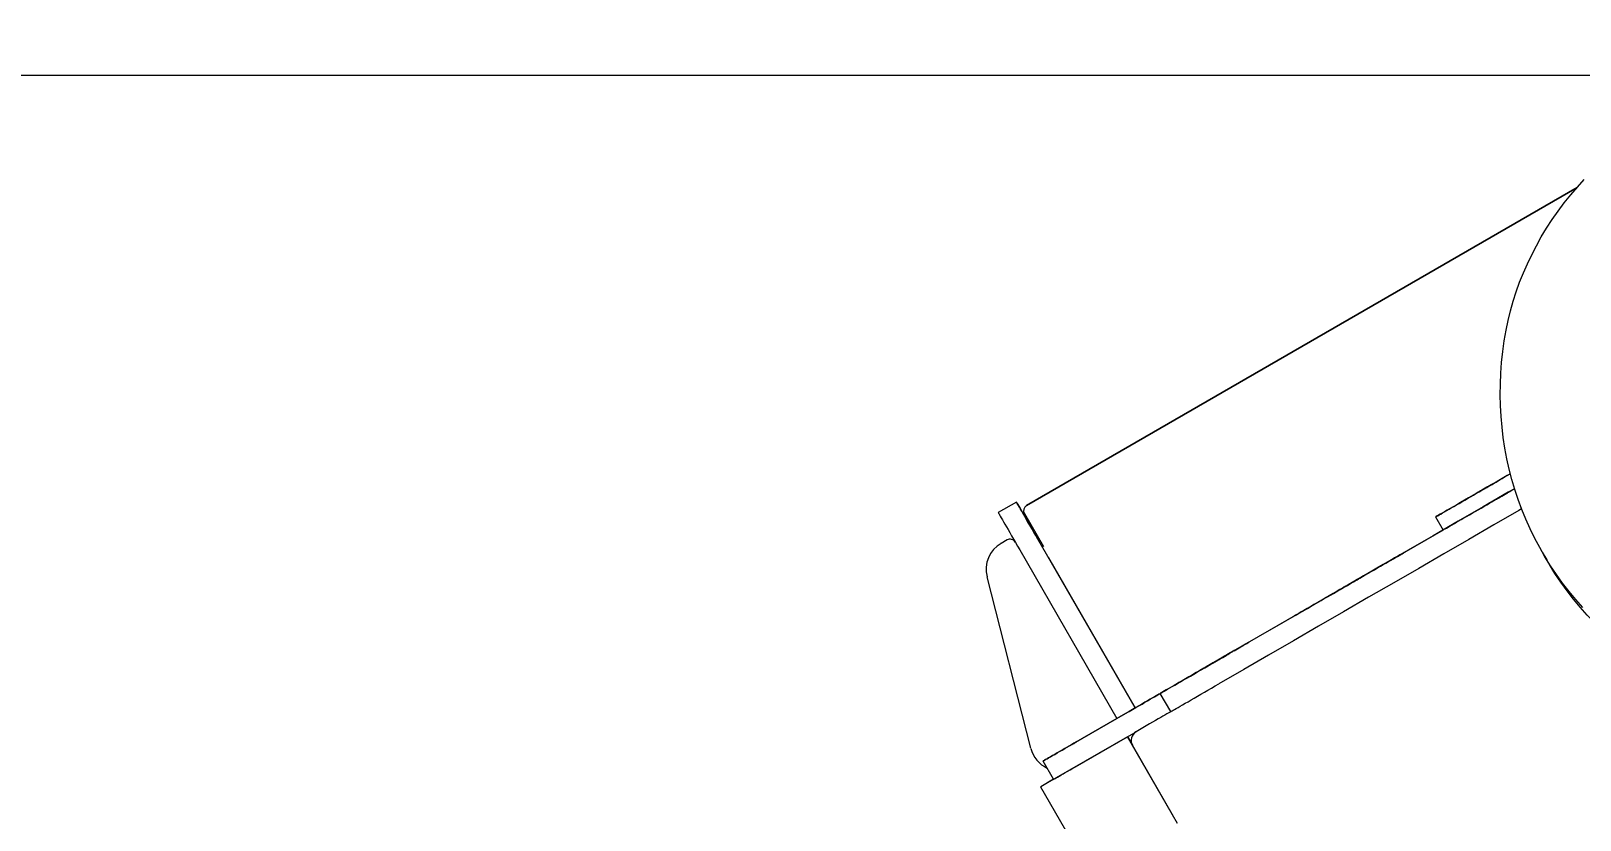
# Model space of a CAD drawing. Header units: millimetres. Extents: x -5636 to 4820, y -5607 to 4029.
# Drawn here: x -2418 to -872, y 1612 to 2399 of the extents above; entities that cross this region are included whole.
import ezdxf

# ---------------------------------------------------------------- set-up
doc = ezdxf.new("R2010")
doc.units = ezdxf.units.MM
for name, color, linetype in [('DIKOM_ОБЪЕКТ', 7, 'Continuous'), ('DIKOM_РАЗМЕР_ЗОНА', 7, 'Continuous'), ('DIKOM_РАЗМЕР_ОБЪЕКТА', 7, 'Continuous')]:
    doc.layers.add(name, color=color, linetype=linetype)
doc.styles.add('style1', font='arial.ttf', dxfattribs={"width": 0.8})
doc.dimstyles.new('1-50', dxfattribs={"dimtxt": 300, "dimasz": 200, "dimexe": 100, "dimexo": 0, "dimgap": 100, "dimtad": 1, "dimdec": 0, "dimtxsty": 'style1', "dimcen": 0, "dimclrd": 7, "dimclre": 7, "dimadec": 1, "dimazin": 2, "dimtfac": 1, "dimtdec": 0, "dimtmove": 1, "dimatfit": 3, "dimfxl": 0, "dimlwd": 25, "dimlwe": 18, "dimarcsym": 0})

# ---------------------------------------------------------------- blocks, each defined once
blk = doc.blocks.new('*D16')
at = {"layer": 'Defpoints', "color": 0, "transparency": 16777216}
for p in [(-626.6, 2354.9), (-4576.7, -2902.6), (-1365.9, -2902.6)]:
    blk.add_point(p, dxfattribs=at)
at = {"layer": 'DIKOM_РАЗМЕР_ОБЪЕКТА', "color": 7, "lineweight": 18, "transparency": 16777216}
for p, q in [((-626.6, 2354.9), (-4676.7, 2354.9)), ((-1365.9, -2902.6), (-4676.7, -2902.6))]:
    blk.add_line(p, q, dxfattribs=at)
at = {"layer": 'DIKOM_РАЗМЕР_ОБЪЕКТА', "color": 7, "lineweight": 25, "transparency": 16777216}
blk.add_line((-4576.7, 2154.9), (-4576.7, -2702.6), dxfattribs=at)
at = {"layer": 'DIKOM_РАЗМЕР_ОБЪЕКТА', "color": 7, "transparency": 16777216}
for points in [[(-4610.1, 2154.9), (-4543.4, 2154.9), (-4576.7, 2354.9)], [(-4610.1, -2702.6), (-4543.4, -2702.6), (-4576.7, -2902.6)]]:
    blk.add_solid(points, dxfattribs=at)
at = {"layer": 'DIKOM_РАЗМЕР_ОБЪЕКТА', "color": 0, "transparency": 16777216, "insert": (-4830, -378.7), "char_height": 300, "attachment_point": 5, "rotation": 90, "style": 'style1'}
blk.add_mtext('5300', dxfattribs=at)
blk = doc.blocks.new('*D14')
at = {"layer": 'Defpoints', "color": 0, "transparency": 16777216}
for p in [(-592.1, 4028.8), (-5186.3, -5019.6), (-1431.1, -5019.6)]:
    blk.add_point(p, dxfattribs=at)
at = {"layer": 'DIKOM_РАЗМЕР_ЗОНА', "color": 7, "lineweight": 18, "transparency": 16777216}
for p, q in [((-592.1, 4028.8), (-5286.3, 4028.8)), ((-1431.1, -5019.6), (-5286.3, -5019.6))]:
    blk.add_line(p, q, dxfattribs=at)
at = {"layer": 'DIKOM_РАЗМЕР_ЗОНА', "color": 7, "lineweight": 25, "transparency": 16777216}
blk.add_line((-5186.3, 3828.8), (-5186.3, -4819.6), dxfattribs=at)
at = {"layer": 'DIKOM_РАЗМЕР_ЗОНА', "color": 7, "transparency": 16777216}
for points in [[(-5219.6, 3828.8), (-5152.9, 3828.8), (-5186.3, 4028.8)], [(-5219.6, -4819.6), (-5152.9, -4819.6), (-5186.3, -5019.6)]]:
    blk.add_solid(points, dxfattribs=at)
at = {"layer": 'DIKOM_РАЗМЕР_ЗОНА', "color": 0, "transparency": 16777216, "insert": (-5439.4, -366.9), "char_height": 300, "attachment_point": 5, "rotation": 90, "style": 'style1'}
blk.add_mtext('9000', dxfattribs=at)

msp = doc.modelspace()

# ---------------------------------------------------------------- linework, layer by layer
at = {"layer": 'DIKOM_ОБЪЕКТ', "color": 7, "linetype": 'Continuous', "lineweight": 15}
for p, q in [((-1424.2, 1926.1), (-874.8, 2243.3)), ((-874.8, 2243.3), (-1424.2, 1926.1)), ((-942.9, 1939.5), (-942.9, 1939.5)), ((-940, 1941.2), (-937.3, 1942.8)), ((-1434.3, 1929.5), (-1452.5, 1919)), ((-1426.4, 1917.9), (-1407.4, 1885)), ((-1424.2, 1926.1), (-1424.3, 1926)), ((-1424.3, 1926), (-1424.3, 1926)), ((-968.9, 1924.5), (-968.9, 1924.5)), ((-1406.6, 1881.6), (-1422.4, 1908.8)), ((-1008.6, 1901.6), (-1247.4, 1763.7)), ((-1016.1, 1914.6), (-1008.6, 1901.6)), ((-1449.6, 1888.3), (-1450.1, 1888)), ((-1450.1, 1888), (-1450.1, 1888)), ((-1443.7, 1891.7), (-1449.6, 1888.3)), ((-1443.7, 1891.7), (-1449.6, 1888.3)), ((-1315.8, 1724.2), (-1413, 1892.5)), ((-1431.1, 1882), (-1334, 1713.7)), ((-1402.3, 1874.1), (-1315.8, 1724.2)), ((-909.6, 1879.4), (-905.2, 1871.7)), ((-1419.9, 1683.9), (-1463.7, 1854.9)), ((-1089.1, 1855.1), (-1089.3, 1855)), ((-1089.1, 1855.1), (-1088.7, 1855.3)), ((-1115.1, 1840.1), (-1115.3, 1840)), ((-1115.1, 1840.1), (-1114.7, 1840.3)), ((-1154.7, 1817.3), (-1154.7, 1817.3)), ((-1221.4, 1778.7), (-1221.3, 1778.8)), ((-1221, 1779), (-1221, 1779)), ((-1217.1, 1781.2), (-1212.2, 1784)), ((-1204.5, 1788.5), (-1202.3, 1789.8)), ((-1247.4, 1763.7), (-1247.2, 1763.8)), ((-1247, 1764), (-1247, 1764)), ((-1239.3, 1768.4), (-1234.4, 1771.3)), ((-1230.5, 1773.5), (-1228.2, 1774.8)), ((-1228.2, 1774.8), (-1228.2, 1774.8)), ((-1290.8, 1738.7), (-1290.8, 1738.7)), ((-1280.3, 1720.5), (-1290.8, 1738.7)), ((-1290.7, 1738.7), (-1290.7, 1738.7)), ((-1290.7, 1738.7), (-1290.7, 1738.7)), ((-1325.4, 1718.7), (-1386, 1683.7)), ((-1386, 1683.7), (-1325.4, 1718.7)), ((-1325.4, 1718.7), (-1386, 1683.7)), ((-1386, 1683.7), (-1325.4, 1718.7)), ((-1375.5, 1665.5), (-1314.9, 1700.5)), ((-1315, 1700.4), (-1315, 1700.4)), ((-1323.6, 1695.5), (-1410.2, 1645.5)), ((-1323.6, 1695.5), (-1323.6, 1695.5)), ((-1273.6, 1608.9), (-1323.6, 1695.5)), ((-1323.5, 1695.6), (-1319, 1687.7)), ((-1277.5, 1615.9), (-1318.5, 1686.9)), ((-1407.7, 1671.2), (-1407.7, 1671.2)), ((-1397.2, 1653), (-1407.7, 1671.2)), ((-1407.6, 1671.2), (-1407.6, 1671.2)), ((-1407.6, 1671.2), (-1407.6, 1671.2)), ((-1410.2, 1645.5), (-1410.1, 1645.6)), ((-1410.2, 1645.5), (-1360.2, 1558.9)), ((-1397.2, 1653), (-1410.1, 1645.6))]:
    msp.add_line(p, q, dxfattribs=at)
at = {"layer": 'DIKOM_ОБЪЕКТ', "color": 7, "linetype": 'Continuous', "lineweight": 15, "flags": 128}
for points in [[(-945.6, 2101), (-943.6, 2110.6), (-941.3, 2120.2), (-938.6, 2129.7), (-935.6, 2139.2), (-932.2, 2148.6), (-928.5, 2157.9), (-924.5, 2167), (-920.2, 2176.1), (-915.5, 2185.1), (-910.6, 2193.9), (-905.3, 2202.6), (-899.7, 2211.1), (-893.9, 2219.5), (-887.7, 2227.7), (-881.3, 2235.7), (-874.6, 2243.5), (-867.7, 2251.1)], [(-869.2, 1824.4), (-876.2, 1832.3), (-882.9, 1840.4), (-889.4, 1848.7), (-895.5, 1857.3), (-901.4, 1866), (-907, 1874.9), (-912.2, 1884), (-917.2, 1893.3), (-921.8, 1902.8), (-926.1, 1912.4), (-930.1, 1922.1), (-933.7, 1932), (-937, 1942), (-940, 1952.1), (-942.7, 1962.4), (-945, 1972.7), (-946.9, 1983.2), (-948.6, 1993.7), (-949.8, 2004.3), (-950.8, 2014.9), (-951.3, 2025.6), (-951.6, 2036.3), (-951.4, 2047.1), (-951, 2057.9), (-950.2, 2068.7), (-949, 2079.5), (-947.5, 2090.2), (-945.6, 2101)], [(-941.5, 1957.7), (-944.8, 1955.8), (-949.6, 1953), (-954.6, 1950.1), (-959.6, 1947.2), (-964.8, 1944.2), (-970.1, 1941.2)], [(-962.9, 1945.3), (-961.5, 1946.1), (-959.7, 1947.1), (-957.8, 1948.2), (-955.8, 1949.4), (-953.7, 1950.6), (-951.6, 1951.9), (-949.5, 1953.1), (-947.5, 1954.2)], [(-947.5, 1954.2), (-944.6, 1955.9), (-941.7, 1957.6), (-941.5, 1957.7)], [(-937.3, 1942.8), (-943.6, 1939.2), (-968.5, 1924.7), (-993.5, 1910.3), (-1018.5, 1895.9), (-1043.4, 1881.5), (-1068.4, 1867.1), (-1093.4, 1852.6), (-1118.4, 1838.2), (-1143.3, 1823.8), (-1168.2, 1809.4), (-1193.2, 1795), (-1218, 1780.7), (-1242.9, 1766.3)], [(-978.7, 1936.2), (-983.1, 1933.6), (-987.3, 1931.2), (-991.2, 1929), (-994.9, 1926.8), (-998.4, 1924.8), (-1001.6, 1923), (-1004.5, 1921.3), (-1007.1, 1919.8), (-1009.4, 1918.5), (-1011.4, 1917.3), (-1013.1, 1916.3), (-1014.4, 1915.6), (-1015.4, 1915)], [(-1004.8, 1921.1), (-1002.7, 1922.3), (-1000.4, 1923.7), (-997.9, 1925.1), (-995.3, 1926.6), (-992.6, 1928.1), (-989.9, 1929.7), (-987, 1931.4), (-984.2, 1933)], [(-984.2, 1933), (-981.2, 1934.8), (-978.2, 1936.5), (-975.3, 1938.2), (-972.5, 1939.8), (-969.8, 1941.3), (-967.3, 1942.7), (-965, 1944.1), (-962.9, 1945.3)], [(-970.1, 1941.2), (-971.2, 1940.5), (-972.3, 1939.9), (-973.5, 1939.2), (-974.6, 1938.6), (-975.7, 1937.9), (-976.7, 1937.3), (-977.8, 1936.7), (-978.7, 1936.2)], [(-976.7, 1920), (-973.7, 1921.8), (-970.7, 1923.5), (-967.8, 1925.2), (-965, 1926.8), (-962.3, 1928.3), (-959.8, 1929.8), (-957.5, 1931.1), (-955.4, 1932.3)], [(-942.9, 1939.5), (-943, 1939.5), (-943.5, 1939.2), (-944.3, 1938.7), (-945.4, 1938.1), (-946.7, 1937.4), (-948.2, 1936.5), (-950, 1935.5), (-951.8, 1934.4), (-953.8, 1933.2), (-955.9, 1932), (-957.9, 1930.9), (-959.9, 1929.7), (-961.8, 1928.6), (-963.5, 1927.6), (-965.1, 1926.7), (-966.4, 1926), (-967.4, 1925.4), (-968.2, 1924.9), (-968.7, 1924.6), (-968.9, 1924.5)], [(-968.9, 1924.5), (-968.7, 1924.6), (-968.2, 1924.9), (-967.5, 1925.4), (-966.4, 1926), (-965.1, 1926.7), (-963.5, 1927.6), (-961.8, 1928.6), (-959.9, 1929.7), (-957.9, 1930.9), (-955.9, 1932), (-953.8, 1933.2), (-951.9, 1934.4), (-950, 1935.4), (-948.2, 1936.4), (-946.7, 1937.3), (-945.4, 1938.1), (-944.3, 1938.7), (-943.5, 1939.2), (-943, 1939.4), (-942.9, 1939.5)], [(-966.7, 1943.1), (-966.4, 1943.3), (-965.7, 1943.7), (-964.9, 1944.2), (-963.9, 1944.7), (-962.9, 1945.3), (-961.9, 1945.9), (-961, 1946.4), (-960.4, 1946.8), (-960, 1947), (-959.9, 1947), (-960.1, 1946.9), (-960.6, 1946.6), (-961.4, 1946.2), (-962.3, 1945.6), (-963.3, 1945.1), (-964.4, 1944.5), (-965.3, 1943.9), (-966.1, 1943.5), (-966.6, 1943.2), (-966.8, 1943), (-966.7, 1943.1)], [(-955.4, 1932.3), (-954, 1933.2), (-952.2, 1934.1), (-950.3, 1935.2), (-948.3, 1936.4), (-946.2, 1937.6), (-944.1, 1938.9), (-942, 1940.1), (-940, 1941.2)], [(-1452.5, 1919), (-1452.4, 1918.9), (-1452.2, 1918.4), (-1451.7, 1917.7), (-1451.1, 1916.7), (-1450.4, 1915.4), (-1449.5, 1913.8), (-1448.4, 1911.9), (-1447.1, 1909.8), (-1445.8, 1907.4), (-1444.3, 1904.8), (-1442.7, 1902), (-1440.9, 1899), (-1439.1, 1895.8), (-1437.2, 1892.5), (-1435.2, 1889.1), (-1433.2, 1885.6), (-1431.1, 1882)], [(-1413, 1892.5), (-1415, 1896.1), (-1417.1, 1899.6), (-1419, 1903), (-1420.9, 1906.3), (-1422.8, 1909.5), (-1424.5, 1912.5), (-1426.1, 1915.3), (-1427.6, 1917.9), (-1429, 1920.3), (-1430.2, 1922.4), (-1431.3, 1924.3), (-1432.2, 1925.9), (-1433, 1927.2), (-1433.6, 1928.2), (-1434, 1928.9), (-1434.2, 1929.4), (-1434.3, 1929.5), (-1434.2, 1929.3), (-1433.9, 1928.8), (-1433.4, 1928), (-1432.8, 1926.9), (-1432, 1925.5), (-1431, 1923.9), (-1429.9, 1921.9), (-1428.7, 1919.8), (-1427.3, 1917.3), (-1425.7, 1914.7), (-1424.1, 1911.9), (-1422.4, 1908.8)], [(-930.3, 1922.6), (-933.1, 1921), (-958, 1906.6), (-983, 1892.1), (-1008, 1877.7), (-1032.9, 1863.3), (-1057.9, 1848.9), (-1082.9, 1834.5), (-1107.9, 1820), (-1132.8, 1805.6), (-1157.7, 1791.2), (-1182.7, 1776.9), (-1207.5, 1762.5), (-1232.4, 1748.1)], [(-1015.4, 1915), (-1015.9, 1914.7), (-1016.1, 1914.6), (-1016, 1914.6), (-1015.6, 1914.9), (-1014.9, 1915.3), (-1013.9, 1915.9), (-1012.6, 1916.6), (-1011, 1917.5), (-1009.2, 1918.6), (-1007.1, 1919.8), (-1004.8, 1921.1)], [(-997.3, 1908.1), (-995.2, 1909.3), (-992.9, 1910.7), (-990.4, 1912.1), (-987.8, 1913.6), (-985.1, 1915.2), (-982.4, 1916.8), (-979.5, 1918.4), (-976.7, 1920)], [(-1008.6, 1901.6), (-1008.5, 1901.6), (-1008.1, 1901.9), (-1007.4, 1902.3), (-1006.4, 1902.9), (-1005.1, 1903.6), (-1003.5, 1904.5), (-1001.7, 1905.6), (-999.6, 1906.8), (-997.3, 1908.1)], [(-1049.7, 1877.9), (-1051.8, 1876.7), (-1054.2, 1875.3), (-1057, 1873.7), (-1060, 1871.9), (-1063.3, 1870), (-1066.8, 1868), (-1070.6, 1865.8), (-1074.7, 1863.5), (-1078.9, 1861), (-1083.4, 1858.4), (-1088, 1855.8), (-1092.8, 1853), (-1097.7, 1850.2)], [(-1071, 1865.6), (-1068.3, 1867.2), (-1065.6, 1868.7), (-1063, 1870.2), (-1060.5, 1871.6), (-1058.2, 1873), (-1056.1, 1874.2), (-1054.2, 1875.3), (-1052.5, 1876.2)], [(-1052.5, 1876.2), (-1050.8, 1877.2), (-1049.4, 1878), (-1048.2, 1878.7), (-1047.4, 1879.2), (-1046.8, 1879.6), (-1046.5, 1879.7), (-1046.6, 1879.7), (-1046.9, 1879.5), (-1047.5, 1879.1), (-1048.4, 1878.6), (-1049.7, 1877.9)], [(-731.3, 1729.8), (-741.6, 1733.6), (-751.7, 1737.7), (-761.6, 1742.1), (-771.4, 1746.7), (-780.9, 1751.7), (-790.3, 1757), (-799.5, 1762.6), (-808.5, 1768.4), (-817.2, 1774.5), (-825.8, 1780.9), (-834, 1787.6), (-842.1, 1794.5), (-849.9, 1801.7), (-857.5, 1809.1), (-864.7, 1816.7), (-871.7, 1824.6), (-878.5, 1832.7), (-884.9, 1841.1), (-891.1, 1849.6), (-897, 1858.3), (-902.5, 1867.2), (-905.2, 1871.7)], [(-1089.3, 1855), (-1089.5, 1854.9), (-1089.9, 1854.6), (-1090.7, 1854.2), (-1091.8, 1853.6), (-1093.1, 1852.8), (-1094.7, 1851.9), (-1096.4, 1850.9), (-1098.3, 1849.8), (-1100.3, 1848.7), (-1102.3, 1847.5), (-1104.4, 1846.3), (-1106.4, 1845.2), (-1108.2, 1844.1), (-1110, 1843.1), (-1111.5, 1842.2), (-1112.8, 1841.4), (-1113.9, 1840.8), (-1114.7, 1840.4), (-1115.1, 1840.1), (-1115.3, 1840)], [(-1115.1, 1840.1), (-1115, 1840.2), (-1114.5, 1840.5), (-1113.7, 1840.9), (-1112.6, 1841.5), (-1111.3, 1842.3), (-1109.7, 1843.2), (-1108, 1844.2), (-1106.1, 1845.3), (-1104.1, 1846.4), (-1102.1, 1847.6), (-1100.1, 1848.8), (-1098.1, 1849.9), (-1096.2, 1851), (-1094.5, 1852), (-1092.9, 1852.9), (-1091.6, 1853.7), (-1090.5, 1854.3), (-1089.8, 1854.7), (-1089.3, 1855), (-1089.1, 1855.1)], [(-1115.1, 1840.1), (-1114.9, 1840.2), (-1114.5, 1840.5), (-1113.7, 1840.9), (-1112.6, 1841.6), (-1111.3, 1842.3), (-1109.7, 1843.2), (-1108, 1844.2), (-1106.1, 1845.3), (-1104.1, 1846.4), (-1102.1, 1847.6), (-1100.1, 1848.8), (-1098.1, 1849.9), (-1096.2, 1851), (-1094.5, 1852), (-1092.9, 1852.9), (-1091.6, 1853.7), (-1090.5, 1854.3), (-1089.7, 1854.8), (-1089.3, 1855), (-1089.1, 1855.1)], [(-1088.7, 1855.3), (-1088.9, 1855.2), (-1089.4, 1855), (-1090.1, 1854.5), (-1091.2, 1853.9), (-1092.5, 1853.2), (-1094.1, 1852.3), (-1095.8, 1851.3), (-1097.7, 1850.2), (-1099.7, 1849), (-1101.7, 1847.9), (-1103.7, 1846.7), (-1105.7, 1845.5), (-1107.6, 1844.5), (-1109.3, 1843.4), (-1110.9, 1842.5), (-1112.2, 1841.8), (-1113.3, 1841.2), (-1114.1, 1840.7), (-1114.6, 1840.4), (-1114.7, 1840.3)], [(-1094.2, 1852.2), (-1091.7, 1853.6), (-1089, 1855.2), (-1086.2, 1856.8), (-1083.3, 1858.5), (-1080.3, 1860.2), (-1077.2, 1862), (-1074.1, 1863.8), (-1071, 1865.6)], [(-1106.6, 1845), (-1111.5, 1842.2), (-1116.3, 1839.4), (-1120.9, 1836.7), (-1125.4, 1834.2), (-1129.6, 1831.7), (-1133.7, 1829.4), (-1137.5, 1827.2), (-1141, 1825.1), (-1144.3, 1823.2), (-1147.4, 1821.5), (-1150.1, 1819.9), (-1152.5, 1818.5), (-1154.7, 1817.3)], [(-1133.3, 1829.6), (-1130.2, 1831.4), (-1127.1, 1833.2), (-1124.1, 1834.9), (-1121.1, 1836.7), (-1118.1, 1838.4), (-1115.3, 1840), (-1112.6, 1841.5), (-1110.1, 1843)], [(-1094.2, 1852.2), (-1096, 1851.1), (-1098, 1850), (-1100, 1848.8), (-1102.2, 1847.6), (-1104.3, 1846.4), (-1106.4, 1845.2), (-1108.3, 1844), (-1110.1, 1843)], [(-1097.7, 1850.2), (-1098.8, 1849.5), (-1099.9, 1848.9), (-1101, 1848.2), (-1102.2, 1847.6), (-1103.3, 1846.9), (-1104.4, 1846.3), (-1105.5, 1845.6), (-1106.6, 1845)], [(-1151.8, 1818.9), (-1150.1, 1819.9), (-1148.2, 1821), (-1146.1, 1822.2), (-1143.8, 1823.5), (-1141.4, 1825), (-1138.8, 1826.5), (-1136.1, 1828), (-1133.3, 1829.6)], [(-1154.7, 1817.3), (-1155.9, 1816.6), (-1156.8, 1816), (-1157.4, 1815.7), (-1157.8, 1815.5), (-1157.8, 1815.5), (-1157.5, 1815.6), (-1157, 1815.9), (-1156.1, 1816.4), (-1154.9, 1817.1), (-1153.5, 1817.9), (-1151.8, 1818.9)], [(-1247.4, 1763.7), (-1247.3, 1763.8), (-1246.8, 1764.1), (-1246, 1764.5), (-1245, 1765.1), (-1243.6, 1765.9), (-1242.1, 1766.8), (-1240.3, 1767.8), (-1238.5, 1768.9), (-1236.5, 1770), (-1234.4, 1771.2), (-1232.4, 1772.4), (-1230.4, 1773.5), (-1228.5, 1774.6), (-1226.8, 1775.6), (-1225.2, 1776.5), (-1223.9, 1777.3), (-1222.9, 1777.9), (-1222.1, 1778.4), (-1221.6, 1778.6), (-1221.4, 1778.7)], [(-1221.3, 1778.8), (-1221.4, 1778.7), (-1221.9, 1778.5), (-1222.7, 1778), (-1223.7, 1777.4), (-1225, 1776.6), (-1226.6, 1775.7), (-1228.3, 1774.7), (-1230.2, 1773.7), (-1232.2, 1772.5), (-1234.2, 1771.3), (-1236.3, 1770.2), (-1238.2, 1769), (-1240.1, 1767.9), (-1241.9, 1766.9), (-1243.4, 1766), (-1244.7, 1765.3), (-1245.8, 1764.6), (-1246.6, 1764.2), (-1247.1, 1763.9), (-1247.2, 1763.8)], [(-1247, 1764), (-1246.8, 1764.1), (-1246.3, 1764.3), (-1245.6, 1764.8), (-1244.5, 1765.4), (-1243.2, 1766.2), (-1241.6, 1767.1), (-1239.9, 1768.1), (-1238, 1769.2), (-1236, 1770.3), (-1234, 1771.5), (-1232, 1772.6), (-1230, 1773.8), (-1228.1, 1774.9), (-1226.4, 1775.9), (-1224.8, 1776.8), (-1223.5, 1777.5), (-1222.4, 1778.2), (-1221.6, 1778.6), (-1221.2, 1778.9), (-1221, 1779)], [(-1202.3, 1789.8), (-1202.3, 1789.7), (-1202.7, 1789.5), (-1203.5, 1789.1), (-1204.5, 1788.5), (-1205.8, 1787.8), (-1207.3, 1786.9), (-1209, 1785.9), (-1210.9, 1784.8), (-1212.9, 1783.6), (-1215, 1782.5), (-1217, 1781.3), (-1219, 1780.1), (-1221, 1779), (-1222.7, 1778), (-1224.3, 1777), (-1225.7, 1776.3), (-1226.8, 1775.6), (-1227.6, 1775.2), (-1228.1, 1774.9), (-1228.2, 1774.8)], [(-1217.1, 1781.2), (-1218, 1780.7), (-1218.8, 1780.2), (-1219.5, 1779.9), (-1220, 1779.5), (-1220.4, 1779.3), (-1220.7, 1779.1), (-1220.9, 1779), (-1221, 1779)], [(-1212.2, 1784), (-1210.5, 1785), (-1209, 1785.9), (-1207.7, 1786.6), (-1206.6, 1787.3), (-1205.8, 1787.8), (-1205.1, 1788.1), (-1204.7, 1788.4), (-1204.5, 1788.5)], [(-1290.8, 1738.7), (-1290.6, 1738.8), (-1290.2, 1739), (-1289.4, 1739.5), (-1288.4, 1740.1), (-1287, 1740.9), (-1285.4, 1741.8), (-1283.5, 1742.9), (-1281.4, 1744.1), (-1279, 1745.5), (-1276.4, 1747), (-1273.6, 1748.6), (-1270.6, 1750.3), (-1267.5, 1752.1), (-1264.2, 1754), (-1260.8, 1756), (-1257.3, 1758), (-1253.8, 1760.1), (-1250.1, 1762.1), (-1246.5, 1764.2), (-1242.9, 1766.3)], [(-1247.4, 1763.7), (-1251.2, 1761.5), (-1254.9, 1759.4), (-1258.6, 1757.2), (-1262.2, 1755.2), (-1265.7, 1753.2), (-1269.1, 1751.2), (-1272.3, 1749.4), (-1275.3, 1747.7), (-1278, 1746), (-1280.6, 1744.6), (-1282.9, 1743.2), (-1284.9, 1742.1), (-1286.7, 1741.1), (-1288.1, 1740.2), (-1289.2, 1739.6), (-1290.1, 1739.1), (-1290.6, 1738.8), (-1290.7, 1738.7)], [(-1239.3, 1768.4), (-1241, 1767.4), (-1242.6, 1766.5), (-1243.9, 1765.7), (-1245, 1765.1), (-1245.9, 1764.6), (-1246.5, 1764.3), (-1246.9, 1764), (-1247, 1764)], [(-1234.4, 1771.3), (-1233.5, 1771.8), (-1232.7, 1772.2), (-1232.1, 1772.6), (-1231.6, 1772.9), (-1231.1, 1773.1), (-1230.8, 1773.3), (-1230.6, 1773.4), (-1230.5, 1773.5)], [(-1280.3, 1720.5), (-1280.1, 1720.6), (-1279.7, 1720.9), (-1278.9, 1721.3), (-1277.9, 1721.9), (-1276.5, 1722.7), (-1274.9, 1723.6), (-1273, 1724.7), (-1270.9, 1725.9), (-1268.5, 1727.3), (-1265.9, 1728.8), (-1263.1, 1730.4), (-1260.1, 1732.1), (-1257, 1733.9), (-1253.7, 1735.8), (-1250.3, 1737.8), (-1246.8, 1739.8), (-1243.3, 1741.9), (-1239.6, 1744), (-1236, 1746.1), (-1232.4, 1748.1)], [(-1325.4, 1718.7), (-1322, 1720.7), (-1318.6, 1722.6), (-1315.3, 1724.5), (-1312.1, 1726.4), (-1309, 1728.1), (-1306.1, 1729.8), (-1303.4, 1731.4), (-1300.9, 1732.9), (-1298.6, 1734.2), (-1296.6, 1735.3), (-1294.8, 1736.4), (-1293.4, 1737.2), (-1292.2, 1737.9), (-1291.4, 1738.3), (-1290.9, 1738.6), (-1290.7, 1738.7)], [(-1290.8, 1738.7), (-1290.9, 1738.6), (-1291.4, 1738.3), (-1292.2, 1737.8), (-1293.4, 1737.2), (-1294.8, 1736.3), (-1296.6, 1735.3), (-1298.6, 1734.2), (-1300.9, 1732.8), (-1303.4, 1731.4), (-1306.2, 1729.8), (-1309.1, 1728.1), (-1312.1, 1726.4), (-1315.3, 1724.5), (-1318.6, 1722.6), (-1322, 1720.7), (-1325.4, 1718.7)], [(-1325.4, 1718.7), (-1322, 1720.7), (-1318.6, 1722.6), (-1315.3, 1724.5), (-1312.1, 1726.4), (-1309.1, 1728.1), (-1306.1, 1729.8), (-1303.4, 1731.4), (-1300.9, 1732.8), (-1298.6, 1734.2), (-1296.6, 1735.3), (-1294.8, 1736.3), (-1293.4, 1737.2), (-1292.2, 1737.8), (-1291.4, 1738.3), (-1290.9, 1738.6), (-1290.7, 1738.7)], [(-1290.7, 1738.7), (-1290.9, 1738.6), (-1291.4, 1738.3), (-1292.2, 1737.8), (-1293.4, 1737.2), (-1294.8, 1736.3), (-1296.6, 1735.3), (-1298.6, 1734.2), (-1300.9, 1732.9), (-1303.4, 1731.4), (-1306.1, 1729.8), (-1309, 1728.1), (-1312.1, 1726.4), (-1315.3, 1724.5), (-1318.6, 1722.6), (-1322, 1720.7), (-1325.4, 1718.7)], [(-1280.3, 1720.5), (-1280.4, 1720.4), (-1280.9, 1720.1), (-1281.7, 1719.7), (-1282.9, 1719), (-1284.3, 1718.2), (-1286.1, 1717.1), (-1288.1, 1716), (-1290.4, 1714.7), (-1292.9, 1713.2), (-1295.7, 1711.6), (-1298.6, 1709.9), (-1301.6, 1708.2), (-1304.8, 1706.3), (-1308.1, 1704.4), (-1311.5, 1702.5), (-1314.9, 1700.5)], [(-1380.4, 1687), (-1380.2, 1687), (-1379.7, 1687.3), (-1379, 1687.7), (-1378.1, 1688.3), (-1377.1, 1688.8), (-1376.1, 1689.4), (-1375.3, 1689.9), (-1374.7, 1690.2), (-1374.4, 1690.4), (-1374.4, 1690.4), (-1374.7, 1690.2), (-1375.3, 1689.9), (-1376.1, 1689.4), (-1377.1, 1688.8), (-1378.1, 1688.3), (-1379, 1687.7), (-1379.7, 1687.3), (-1380.2, 1687), (-1380.4, 1687)], [(-1380.4, 1687), (-1380.2, 1687.1), (-1379.7, 1687.3), (-1379, 1687.8), (-1378.1, 1688.3), (-1377.1, 1688.9), (-1376.1, 1689.4), (-1375.3, 1689.9), (-1374.7, 1690.3), (-1374.3, 1690.4), (-1374.3, 1690.4), (-1374.7, 1690.3), (-1375.3, 1689.9), (-1376.1, 1689.4), (-1377.1, 1688.9), (-1378.1, 1688.3), (-1379, 1687.8), (-1379.7, 1687.3), (-1380.2, 1687.1), (-1380.4, 1687)], [(-1407.7, 1671.2), (-1407.5, 1671.3), (-1407, 1671.6), (-1406.3, 1672), (-1405.2, 1672.6), (-1403.8, 1673.4), (-1402.2, 1674.3), (-1400.4, 1675.4), (-1398.3, 1676.6), (-1396.1, 1677.9), (-1393.7, 1679.3), (-1391.2, 1680.7), (-1388.6, 1682.2), (-1386, 1683.7)], [(-1386, 1683.7), (-1388.6, 1682.2), (-1391.2, 1680.7), (-1393.7, 1679.3), (-1396.1, 1677.9), (-1398.3, 1676.6), (-1400.4, 1675.4), (-1402.2, 1674.3), (-1403.8, 1673.4), (-1405.2, 1672.6), (-1406.3, 1672), (-1407, 1671.6), (-1407.5, 1671.3), (-1407.7, 1671.2)], [(-1386, 1683.7), (-1388.6, 1682.2), (-1391.2, 1680.7), (-1393.7, 1679.3), (-1396.1, 1677.9), (-1398.3, 1676.6), (-1400.3, 1675.4), (-1402.2, 1674.4), (-1403.8, 1673.4), (-1405.2, 1672.6), (-1406.2, 1672), (-1407, 1671.6), (-1407.5, 1671.3), (-1407.6, 1671.2)], [(-1407.6, 1671.2), (-1407.5, 1671.3), (-1407, 1671.6), (-1406.2, 1672), (-1405.2, 1672.6), (-1403.8, 1673.4), (-1402.2, 1674.4), (-1400.4, 1675.4), (-1398.3, 1676.6), (-1396.1, 1677.9), (-1393.7, 1679.3), (-1391.2, 1680.7), (-1388.6, 1682.2), (-1386, 1683.7)], [(-1397.2, 1653), (-1397, 1653.1), (-1396.5, 1653.4), (-1395.8, 1653.8), (-1394.7, 1654.4), (-1393.3, 1655.2), (-1391.7, 1656.2), (-1389.9, 1657.2), (-1387.8, 1658.4), (-1385.6, 1659.7), (-1383.2, 1661.1), (-1380.7, 1662.5), (-1378.1, 1664), (-1375.5, 1665.5)]]:
    msp.add_lwpolyline(points, dxfattribs=at)
at = {"layer": 'DIKOM_ОБЪЕКТ', "color": 7, "linetype": 'Continuous', "lineweight": 15}
for centre, radius, start, end in [((-1421.2, 1920.9), 6, 120.0001, 210), ((-1434.6, 1862.3), 30, 120.0001, 194.3578), ((-1440.7, 1886.5), 6, 30, 120.0001), ((-1440.7, 1886.5), 6, 30, 120.0001), ((-1309.9, 1691.9), 10, 121.1812, 210), ((-1390.8, 1691.3), 30, 194.3578, 244.851)]:
    msp.add_arc(centre, radius, start, end, dxfattribs=at)

# ---------------------------------------------------------------- dimensions: what is measured, and where the dimension line sits
at = {"layer": 'DIKOM_РАЗМЕР_ЗОНА'}
dim = msp.add_linear_dim(base=(-5186.3, -5019.6), p1=(-592.1, 4028.8), p2=(-1431.1, -5019.6), angle=90, text='9000', dimstyle='1-50', override={"dimscale": 1, "dimtix": 0, "dimtofl": 1, "dimtmove": 1, "dimatfit": 3}, dxfattribs=at)
dim.commit()
dim.dimension.update_dxf_attribs({"geometry": '*D14', "text_midpoint": (-5186.3, -366.9), "dimtype": 160})
at = {"layer": 'DIKOM_РАЗМЕР_ОБЪЕКТА'}
dim = msp.add_linear_dim(base=(-4576.7, -2902.6), p1=(-626.6, 2354.9), p2=(-1365.9, -2902.6), angle=90, text='5300', dimstyle='1-50', dxfattribs=at)
dim.commit()
dim.dimension.update_dxf_attribs({"geometry": '*D16', "text_midpoint": (-4576.7, -378.7), "dimtype": 160})

doc.saveas('drawing.dxf')
